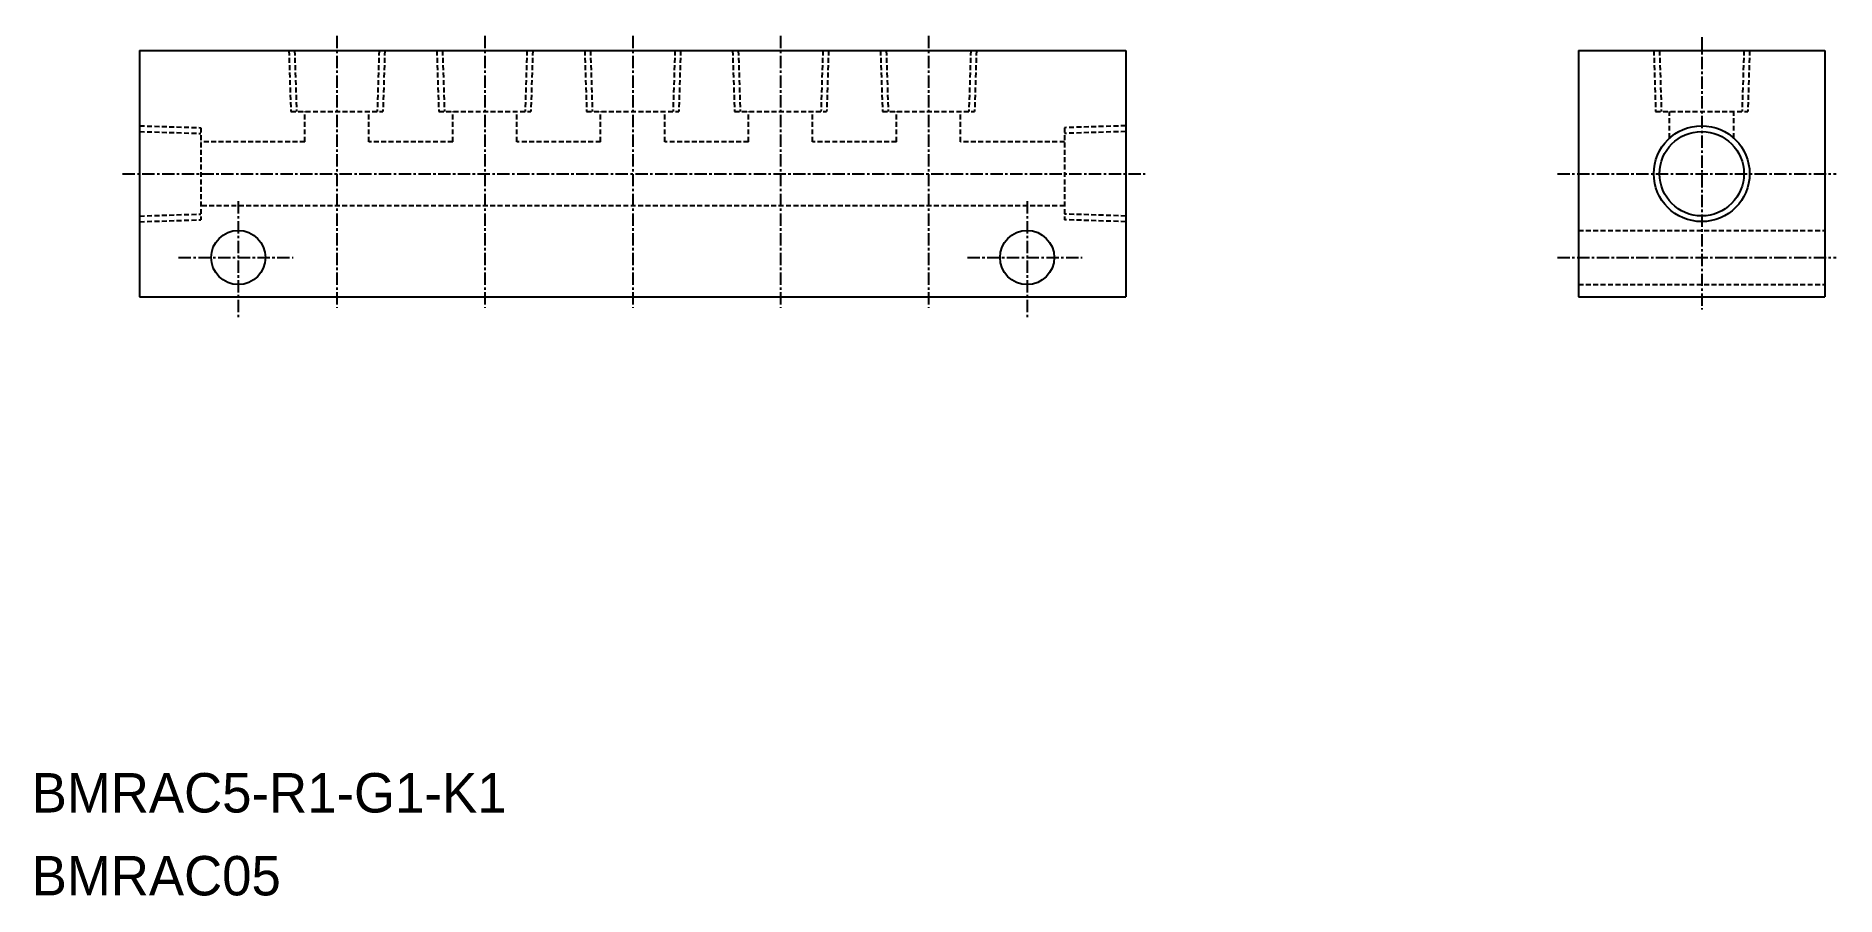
# Model space of a CAD drawing. Extents: x 716 to 898, y 332 to 419.
import ezdxf

# ---------------------------------------------------------------- set-up
doc = ezdxf.new("R2010")
doc.units = 0
doc.linetypes.add('CENTER', pattern=[2, 1.25, -0.25, 0.25, -0.25])
doc.linetypes.add('DASHED', pattern=[0.75, 0.5, -0.25])
doc.layers.get('0').update_dxf_attribs({"linetype": 'CONTINUOUS'})
doc.layers.add('CENTER', color=1, linetype='CENTER')

msp = doc.modelspace()

# ---------------------------------------------------------------- linework, layer by layer
at = {"color": 7, "linetype": 'CONTINUOUS'}
for p, q in [((726.4, 417.42), (726.4, 392.42)), ((726.4, 417.42), (826.4, 417.42)), ((826.4, 417.42), (826.4, 392.42)), ((726.4, 392.42), (826.4, 392.42))]:
    msp.add_line(p, q, dxfattribs=at)
at = {"color": 3, "linetype": 'DASHED'}
for p, q in [((741.53, 417.42), (741.73, 411.22)), ((742.11, 417.42), (742.31, 411.22)), ((750.68, 417.42), (750.49, 411.22)), ((751.26, 417.42), (751.07, 411.22)), ((756.53, 417.42), (756.73, 411.22)), ((757.11, 417.42), (757.31, 411.22)), ((765.68, 417.42), (765.49, 411.22)), ((766.26, 417.42), (766.07, 411.22)), ((771.53, 417.42), (771.73, 411.22)), ((772.11, 417.42), (772.31, 411.22)), ((780.68, 417.42), (780.49, 411.22)), ((781.26, 417.42), (781.07, 411.22)), ((786.53, 417.42), (786.73, 411.22)), ((787.11, 417.42), (787.31, 411.22)), ((795.68, 417.42), (795.49, 411.22)), ((796.26, 417.42), (796.07, 411.22)), ((801.53, 417.42), (801.73, 411.22)), ((802.11, 417.42), (802.31, 411.22)), ((810.68, 417.42), (810.49, 411.22)), ((811.26, 417.42), (811.07, 411.22)), ((879.95, 417.42), (880.14, 411.22)), ((880.53, 417.42), (880.72, 411.22)), ((889.09, 417.42), (888.9, 411.22)), ((889.67, 417.42), (889.48, 411.22)), ((741.73, 411.22), (751.07, 411.22)), ((743.15, 408.17), (743.15, 411.22)), ((749.65, 408.17), (749.65, 411.22)), ((756.73, 411.22), (766.07, 411.22)), ((758.15, 408.17), (758.15, 411.22)), ((764.65, 408.17), (764.65, 411.22)), ((771.73, 411.22), (781.07, 411.22)), ((773.15, 408.17), (773.15, 411.22)), ((779.65, 408.17), (779.65, 411.22)), ((786.73, 411.22), (796.07, 411.22)), ((788.15, 408.17), (788.15, 411.22)), ((794.65, 408.17), (794.65, 411.22)), ((801.73, 411.22), (811.07, 411.22)), ((803.15, 408.17), (803.15, 411.22)), ((809.65, 408.17), (809.65, 411.22)), ((880.14, 411.22), (889.48, 411.22)), ((881.56, 408.54), (881.56, 411.22)), ((888.06, 408.54), (888.06, 411.22)), ((726.4, 409.78), (732.6, 409.59)), ((726.4, 409.2), (732.6, 409.01)), ((732.6, 409.59), (732.6, 400.25)), ((826.4, 409.78), (820.2, 409.59)), ((820.2, 409.59), (820.2, 400.25)), ((826.4, 409.2), (820.2, 409.01)), ((743.15, 408.17), (732.6, 408.17)), ((758.15, 408.17), (749.65, 408.17)), ((773.15, 408.17), (764.65, 408.17)), ((788.15, 408.17), (779.65, 408.17)), ((803.15, 408.17), (794.65, 408.17)), ((820.2, 408.17), (809.65, 408.17)), ((820.2, 401.67), (732.6, 401.67)), ((726.4, 400.63), (732.6, 400.83)), ((726.4, 400.05), (732.6, 400.25)), ((826.4, 400.63), (820.2, 400.83)), ((826.4, 400.05), (820.2, 400.25)), ((872.31, 399.17), (897.31, 399.17)), ((872.31, 393.67), (897.31, 393.67))]:
    msp.add_line(p, q, dxfattribs=at)
for p, q in [((872.31, 417.42), (897.31, 417.42)), ((872.31, 417.42), (872.31, 392.42)), ((897.31, 417.42), (897.31, 392.42)), ((872.31, 411.17), (872.31, 411.17)), ((872.31, 404.92), (872.31, 404.92)), ((872.31, 392.42), (897.31, 392.42))]:
    msp.add_line(p, q)
at = {"color": 3, "linetype": 'CONTINUOUS'}
msp.add_circle((884.81, 404.92), 4.86, dxfattribs=at)
at = {"color": 7, "linetype": 'CONTINUOUS'}
for centre, radius in [((884.81, 404.92), 4.28), ((736.4, 396.42), 2.75), ((816.4, 396.42), 2.75)]:
    msp.add_circle(centre, radius, dxfattribs=at)
at = {"layer": 'CENTER', "color": 1, "linetype": 'CENTER'}
for p, q in [((746.4, 418.89), (746.4, 391.32)), ((761.4, 418.89), (761.4, 391.32)), ((776.4, 418.89), (776.4, 391.32)), ((791.4, 418.89), (791.4, 391.32)), ((806.4, 418.89), (806.4, 391.32)), ((884.81, 418.78), (884.81, 391.14)), ((724.67, 404.92), (828.37, 404.92)), ((870.17, 404.92), (898.43, 404.92)), ((736.4, 402.12), (736.4, 390.19)), ((816.4, 402.12), (816.4, 390.19)), ((730.35, 396.42), (741.97, 396.42)), ((810.35, 396.42), (821.97, 396.42)), ((870.17, 396.42), (898.43, 396.42))]:
    msp.add_line(p, q, dxfattribs=at)

# ---------------------------------------------------------------- texts
at = {"color": 7, "linetype": 'CONTINUOUS'}
for s, p in [('BMRAC5-R1-G1-K1', (715.45, 340.12)), ('BMRAC05', (715.45, 331.71))]:
    msp.add_text(s, height=4, dxfattribs=at).set_placement(p)

doc.saveas('drawing.dxf')
